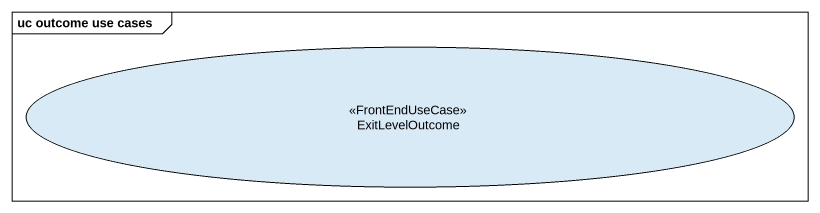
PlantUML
@startuml
mainframe uc outcome use cases
usecase ExitLevelOutcome <<FrontEndUseCase>>
@enduml
